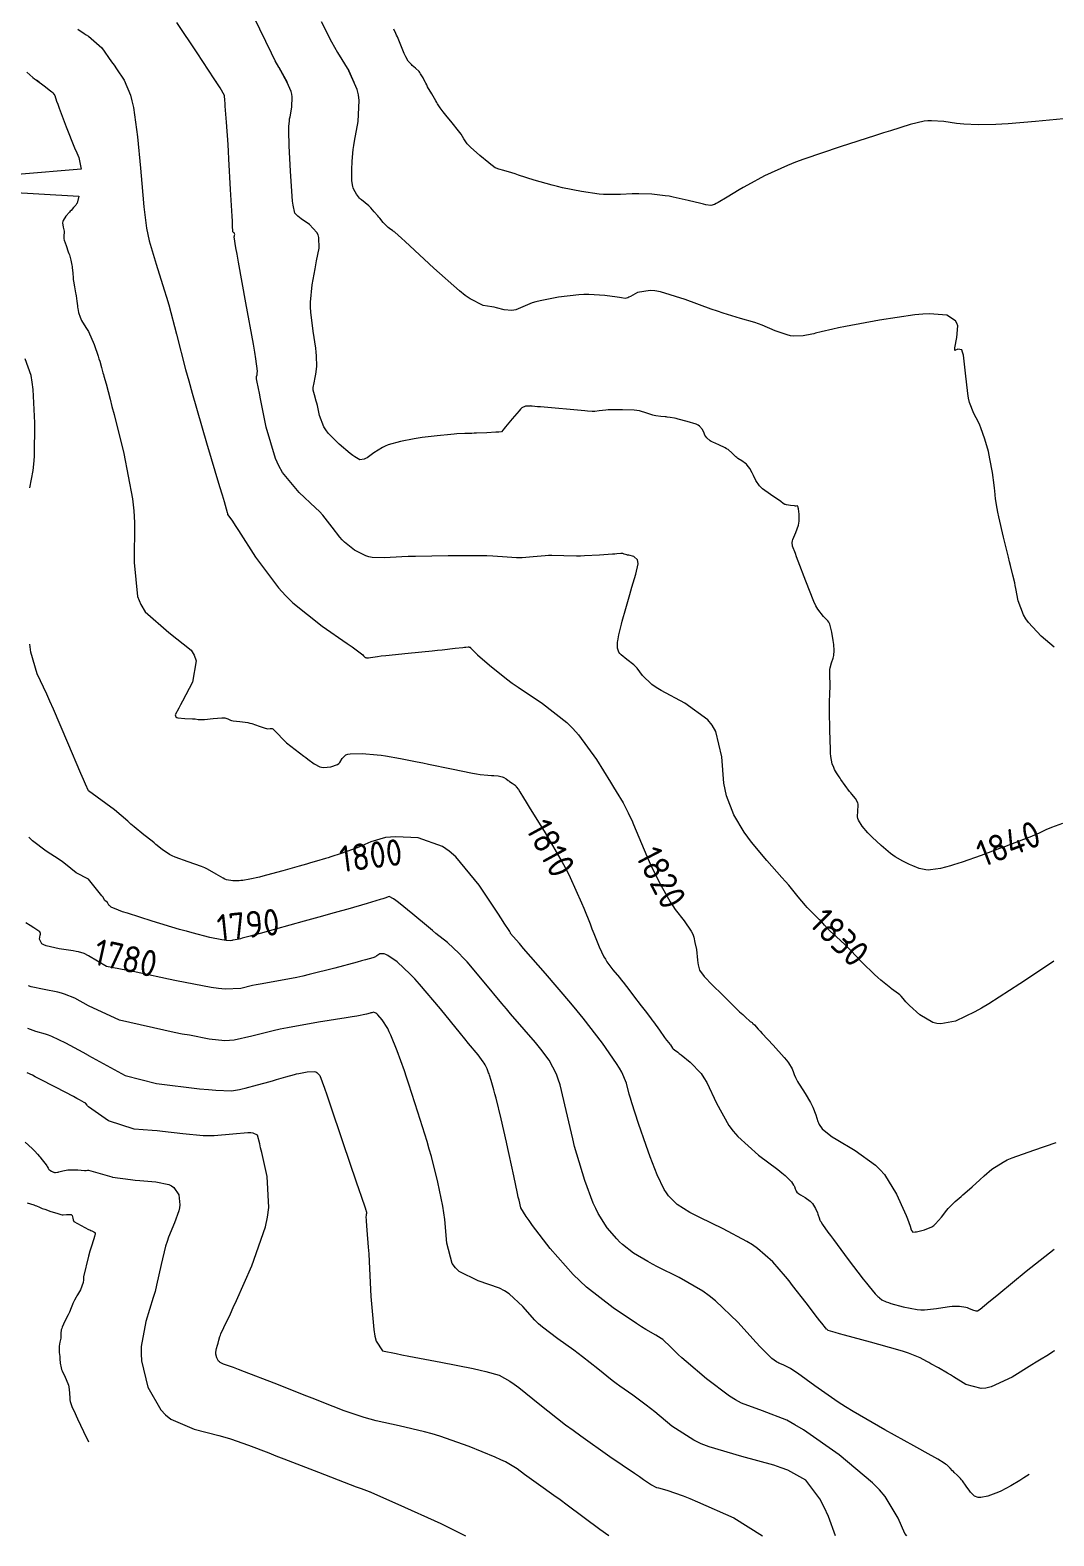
# Model space of a CAD drawing. Header units: millimetres. Extents: x 837477 to 838477, y 1189014 to 1191014.
# Drawn here: x 837991.7 to 838137.9, y 1189013.9 to 1189229 of the extents above; entities that cross this region are included whole.
import ezdxf

# ---------------------------------------------------------------- set-up
doc = ezdxf.new("R2010")
doc.units = ezdxf.units.MM
doc.header["$LTSCALE"] = 0.3
doc.layers.add('COTAS 10', color=252, linetype='Continuous', lineweight=9)
doc.styles.get("Standard").update_dxf_attribs({"font": 'isocp2.shx', "bigfont": '@extfont2.shx'})

msp = doc.modelspace()

# ---------------------------------------------------------------- linework, layer by layer
at = {"layer": 'COTAS 10'}
for points in [[(838137.899, 1189096.017), (838137.111, 1189095.492), (838133.048, 1189092.781), (838128.588, 1189089.919), (838127.549, 1189089.3), (838126.595, 1189088.756), (838123.854, 1189087.415), (838121.74, 1189087.041), (838121.18, 1189087.106), (838120.631, 1189087.244), (838118.741, 1189088.353), (838117.271, 1189089.67), (838116.987, 1189089.941), (838116.755, 1189090.17), (838116.363, 1189090.656), (838116.065, 1189091.017), (838115.893, 1189091.167), (838115.683, 1189091.339), (838114.71, 1189092.062), (838114.603, 1189092.14), (838113.169, 1189093.278), (838112.736, 1189093.663), (838112.288, 1189094.078), (838110.538, 1189095.826), (838108.846, 1189097.568), (838108.434, 1189097.979), (838108.046, 1189098.359), (838106.849, 1189099.472), (838105.956, 1189100.284), (838105.759, 1189100.474), (838105.584, 1189100.649), (838105.135, 1189101.154), (838104.738, 1189101.616), (838104.596, 1189101.764), (838104.44, 1189101.921), (838103.759, 1189102.561), (838102.926, 1189103.391), (838102.673, 1189103.668), (838102.411, 1189103.966), (838101.387, 1189105.21), (838101.207, 1189105.428), (838100.038, 1189106.842), (838099.572, 1189107.384), (838099.065, 1189107.964), (838096.9, 1189110.385), (838094.699, 1189113.011), (838094.17, 1189113.721), (838093.675, 1189114.424), (838092.179, 1189116.9), (838091.143, 1189119.648), (838090.94, 1189120.522), (838090.772, 1189121.446), (838090.467, 1189125.189), (838089.615, 1189128.841), (838089.103, 1189129.706), (838088.471, 1189130.509), (838085.189, 1189132.88), (838081.788, 1189134.677), (838081.08, 1189135.117), (838080.474, 1189135.533), (838079.132, 1189136.824), (838078.38, 1189137.864), (838078.147, 1189138.121), (838077.902, 1189138.365), (838076.925, 1189139.132), (838076.075, 1189139.792), (838075.911, 1189139.967), (838075.777, 1189140.14), (838075.548, 1189140.737), (838075.564, 1189141.381), (838075.584, 1189141.583), (838075.61, 1189141.795), (838075.763, 1189142.647), (838076.034, 1189143.781), (838076.135, 1189144.171), (838076.247, 1189144.595), (838076.747, 1189146.398), (838077.321, 1189148.379), (838077.48, 1189148.913), (838077.639, 1189149.441), (838078.213, 1189151.299), (838078.512, 1189152.796), (838078.498, 1189153.097), (838078.442, 1189153.348), (838077.889, 1189153.845), (838077.177, 1189154.002), (838077.021, 1189154.039), (838076.883, 1189154.073), (838076.532, 1189154.173), (838076.315, 1189154.233), (838076.262, 1189154.242), (838076.211, 1189154.248), (838076.053, 1189154.244), (838075.497, 1189154.193), (838075.197, 1189154.17), (838074.833, 1189154.144), (838072.989, 1189154.016), (838070.834, 1189153.911), (838070.275, 1189153.899), (838069.731, 1189153.894), (838067.9, 1189153.936), (838066.182, 1189153.966), (838065.708, 1189153.953), (838065.236, 1189153.93), (838063.54, 1189153.773), (838061.939, 1189153.636), (838061.527, 1189153.627), (838061.128, 1189153.63), (838059.801, 1189153.743), (838057.756, 1189153.89), (838056.905, 1189153.913), (838055.93, 1189153.93), (838051.378, 1189153.928), (838046.721, 1189153.851), (838045.68, 1189153.819), (838044.746, 1189153.783), (838042.268, 1189153.616), (838040.537, 1189153.665), (838040.074, 1189153.765), (838039.618, 1189153.902), (838038.028, 1189154.711), (838036.593, 1189155.861), (838036.234, 1189156.213), (838035.891, 1189156.58), (838034.793, 1189158.028), (838033.471, 1189159.725), (838032.988, 1189160.248), (838032.454, 1189160.795), (838030.1, 1189162.965), (838027.746, 1189165.81), (838027.212, 1189166.783), (838026.73, 1189167.836), (838025.411, 1189172.308), (838024.602, 1189176.371), (838024.44, 1189177.166), (838024.306, 1189177.818), (838024.046, 1189178.984), (838023.992, 1189179.213), (838023.988, 1189179.275), (838023.988, 1189179.337), (838024.025, 1189179.553), (838024.086, 1189179.801), (838024.1, 1189179.882), (838024.114, 1189179.968), (838024.154, 1189180.324), (838023.92, 1189182.054), (838023.76, 1189183.007), (838023.56, 1189184.164), (838022.493, 1189190.054), (838021.425, 1189195.899), (838021.224, 1189197.029), (838021.063, 1189197.946), (838020.826, 1189199.495), (838020.854, 1189199.651), (838020.861, 1189199.691), (838020.868, 1189199.729), (838020.892, 1189199.853), (838020.89, 1189199.959), (838020.882, 1189199.985), (838020.87, 1189200.009), (838020.796, 1189200.086), (838020.715, 1189200.145), (838020.698, 1189200.158), (838020.684, 1189200.169), (838020.652, 1189200.2), (838020.591, 1189201.146), (838020.558, 1189201.735), (838020.518, 1189202.465), (838020.316, 1189206.281), (838020.075, 1189210.639), (838020.011, 1189211.71), (838019.948, 1189212.723), (838019.727, 1189215.894), (838019.552, 1189218.179), (838019.516, 1189218.633), (838019.487, 1189219.01), (838019.428, 1189219.727), (838018.816, 1189220.791), (838018.437, 1189221.386), (838017.967, 1189222.111), (838015.516, 1189225.815), (838012.615, 1189230.119)], [(838139.111, 1189115.678), (838137.58, 1189115.089), (838137.208, 1189114.939), (838136.858, 1189114.793), (838135.779, 1189114.315), (838134.776, 1189113.864), (838134.473, 1189113.736), (838134.16, 1189113.607), (838132.942, 1189113.13), (838131.325, 1189112.524), (838130.761, 1189112.314), (838130.146, 1189112.085), (838127.508, 1189111.102), (838124.814, 1189110.146), (838124.165, 1189109.934), (838123.557, 1189109.744), (838123.154, 1189109.636), (838121.712, 1189109.247), (838120.284, 1189109.034), (838119.94, 1189109.023), (838119.617, 1189109.032), (838118.637, 1189109.24), (838117.771, 1189109.607), (838117.521, 1189109.718), (838117.266, 1189109.831), (838116.308, 1189110.272), (838115.233, 1189110.898), (838114.905, 1189111.129), (838114.563, 1189111.385), (838113.217, 1189112.516), (838111.929, 1189113.729), (838111.624, 1189114.036), (838111.34, 1189114.331), (838110.502, 1189115.292), (838109.985, 1189116.164), (838109.904, 1189116.402), (838109.85, 1189116.638), (838109.883, 1189117.481), (838109.958, 1189118.259), (838109.932, 1189118.454), (838109.886, 1189118.64), (838109.548, 1189119.241), (838109.038, 1189119.859), (838108.882, 1189120.057), (838108.721, 1189120.266), (838108.087, 1189121.118), (838107.49, 1189121.958), (838107.351, 1189122.16), (838107.224, 1189122.349), (838106.86, 1189122.92), (838106.588, 1189123.409), (838106.519, 1189123.545), (838106.451, 1189123.682), (838106.227, 1189124.182), (838106.049, 1189125.227), (838106.01, 1189125.707), (838105.976, 1189126.27), (838105.892, 1189128.994), (838105.861, 1189131.796), (838105.861, 1189132.409), (838105.865, 1189132.952), (838105.909, 1189134.321), (838105.948, 1189135.226), (838105.949, 1189135.476), (838105.946, 1189135.725), (838105.897, 1189136.622), (838105.889, 1189137.472), (838105.911, 1189137.691), (838105.945, 1189137.904), (838106.153, 1189138.617), (838106.377, 1189139.297), (838106.419, 1189139.49), (838106.453, 1189139.684), (838106.507, 1189140.4), (838106.46, 1189141.243), (838106.431, 1189141.518), (838106.395, 1189141.811), (838106.204, 1189143.016), (838105.876, 1189144.165), (838105.753, 1189144.422), (838105.617, 1189144.652), (838105.006, 1189145.262), (838104.189, 1189146.299), (838103.921, 1189146.798), (838103.636, 1189147.389), (838102.457, 1189150.288), (838101.38, 1189153.184), (838101.16, 1189153.772), (838100.973, 1189154.268), (838100.578, 1189155.291), (838100.54, 1189155.844), (838100.578, 1189156.045), (838100.637, 1189156.266), (838101.025, 1189157.237), (838101.423, 1189158.313), (838101.488, 1189158.602), (838101.533, 1189158.886), (838101.531, 1189159.876), (838101.415, 1189160.642), (838101.387, 1189160.784), (838101.361, 1189160.897), (838101.284, 1189161.051), (838101.092, 1189161.034), (838100.993, 1189161.038), (838100.875, 1189161.046), (838100.285, 1189161.107), (838099.686, 1189161.205), (838099.562, 1189161.236), (838099.456, 1189161.269), (838099.225, 1189161.405), (838098.879, 1189161.689), (838098.7, 1189161.815), (838098.486, 1189161.963), (838097.412, 1189162.669), (838096.296, 1189163.495), (838096.055, 1189163.717), (838095.844, 1189163.937), (838095.326, 1189164.709), (838094.999, 1189165.424), (838094.908, 1189165.608), (838094.817, 1189165.787), (838094.485, 1189166.382), (838094.101, 1189166.89), (838093.978, 1189167.015), (838093.846, 1189167.132), (838093.31, 1189167.495), (838092.745, 1189167.855), (838092.595, 1189167.97), (838092.449, 1189168.093), (838091.946, 1189168.591), (838091.36, 1189169.102), (838091.161, 1189169.233), (838090.946, 1189169.359), (838090.04, 1189169.773), (838089.166, 1189170.158), (838088.972, 1189170.265), (838088.8, 1189170.373), (838088.35, 1189170.765), (838088.065, 1189171.187), (838087.995, 1189171.315), (838087.93, 1189171.446), (838087.73, 1189171.958), (838087.288, 1189172.468), (838087.071, 1189172.599), (838086.813, 1189172.725), (838085.536, 1189173.141), (838084.222, 1189173.462), (838083.939, 1189173.529), (838083.693, 1189173.585), (838083.096, 1189173.706), (838082.669, 1189173.757), (838082.529, 1189173.769), (838082.379, 1189173.78), (838081.761, 1189173.813), (838081.042, 1189173.907), (838080.829, 1189173.957), (838080.61, 1189174.018), (838079.767, 1189174.324), (838078.695, 1189174.625), (838078.33, 1189174.683), (838077.937, 1189174.73), (838076.271, 1189174.807), (838074.634, 1189174.788), (838074.258, 1189174.774), (838073.916, 1189174.756), (838072.958, 1189174.662), (838072.357, 1189174.571), (838072.238, 1189174.555), (838072.141, 1189174.544), (838071.964, 1189174.537), (838071.293, 1189174.607), (838070.884, 1189174.644), (838070.378, 1189174.69), (838065.09, 1189175.148), (838064.572, 1189175.194), (838064.147, 1189175.233), (838063.394, 1189175.31), (838063.257, 1189175.331), (838063.221, 1189175.334), (838063.185, 1189175.336), (838063.063, 1189175.333), (838062.897, 1189175.326), (838062.833, 1189175.326), (838062.762, 1189175.325), (838062.442, 1189175.329), (838061.921, 1189175.052), (838061.723, 1189174.875), (838061.502, 1189174.655), (838060.509, 1189173.499), (838059.581, 1189172.337), (838059.4, 1189172.113), (838059.252, 1189171.932), (838058.993, 1189171.633), (838058.645, 1189171.602), (838058.441, 1189171.59), (838058.191, 1189171.576), (838056.897, 1189171.512), (838055.443, 1189171.45), (838055.091, 1189171.437), (838054.761, 1189171.426), (838053.752, 1189171.401), (838052.624, 1189171.346), (838052.219, 1189171.316), (838051.774, 1189171.279), (838049.833, 1189171.093), (838047.685, 1189170.83), (838047.111, 1189170.745), (838046.545, 1189170.655), (838044.573, 1189170.284), (838042.821, 1189169.784), (838042.394, 1189169.612), (838041.993, 1189169.426), (838040.753, 1189168.634), (838039.797, 1189167.944), (838039.575, 1189167.822), (838039.371, 1189167.73), (838038.789, 1189167.646), (838038.051, 1189168.053), (838037.749, 1189168.27), (838037.404, 1189168.533), (838035.806, 1189169.857), (838034.238, 1189171.473), (838033.911, 1189171.919), (838033.631, 1189172.365), (838033.011, 1189173.968), (838032.707, 1189175.393), (838032.628, 1189175.726), (838032.55, 1189176.032), (838032.286, 1189176.915), (838032.123, 1189177.611), (838032.109, 1189177.8), (838032.109, 1189177.986), (838032.224, 1189178.644), (838032.407, 1189179.396), (838032.451, 1189179.641), (838032.492, 1189179.903), (838032.615, 1189180.985), (838032.597, 1189182.485), (838032.549, 1189183.01), (838032.483, 1189183.583), (838032.091, 1189186.049), (838031.762, 1189188.754), (838031.736, 1189189.478), (838031.739, 1189190.19), (838031.983, 1189192.671), (838032.39, 1189194.935), (838032.496, 1189195.51), (838032.598, 1189196.063), (838032.94, 1189197.874), (838032.923, 1189199.405), (838032.799, 1189199.781), (838032.623, 1189200.137), (838031.556, 1189201.25), (838030.38, 1189202.1), (838030.136, 1189202.29), (838029.927, 1189202.46), (838029.463, 1189202.91), (838029.23, 1189204.021), (838029.166, 1189204.608), (838029.102, 1189205.317), (838028.873, 1189208.884), (838028.696, 1189212.514), (838028.665, 1189213.261), (838028.642, 1189213.897), (838028.621, 1189215.264), (838028.703, 1189216.078), (838028.745, 1189216.365), (838028.794, 1189216.68), (838029.038, 1189218.039), (838029.12, 1189219.515), (838029.066, 1189219.903), (838028.979, 1189220.282), (838028.389, 1189221.573), (838027.177, 1189223.747), (838026.698, 1189224.682), (838026.156, 1189225.761), (838023.681, 1189230.862)], [(838033.258, 1189230.258), (838034.727, 1189227.362), (838035.149, 1189226.592), (838035.578, 1189225.836), (838037.183, 1189223.222), (838037.929, 1189221.589)], [(837998.485, 1189229.19), (837999.411, 1189228.554), (837999.698, 1189228.371), (837999.998, 1189228.185), (838000, 1189228.184), (838001.915, 1189226.538), (838003.317, 1189224.539), (838003.671, 1189224.028), (838004.01, 1189223.536), (838005.11, 1189221.915), (838006.009, 1189219.759), (838006.221, 1189218.93), (838006.418, 1189218), (838006.998, 1189213.803), (838007.426, 1189209.317), (838007.527, 1189208.205), (838007.621, 1189207.149), (838007.898, 1189203.803), (838008.311, 1189200.732), (838008.491, 1189199.849), (838008.699, 1189198.952), (838009.687, 1189195.593), (838010.843, 1189191.959), (838011.157, 1189190.889), (838011.468, 1189189.791), (838012.57, 1189185.593), (838013.891, 1189180.551), (838014.341, 1189178.921), (838014.827, 1189177.19), (838016.885, 1189170.093), (838018.733, 1189163.839), (838019.088, 1189162.639), (838019.374, 1189161.67), (838019.837, 1189160.093), (838019.851, 1189160.023), (838019.853, 1189160.004), (838019.854, 1189159.986), (838019.854, 1189159.924), (838019.861, 1189159.869), (838019.868, 1189159.856), (838019.876, 1189159.844), (838019.924, 1189159.806), (838020.564, 1189158.857), (838020.946, 1189158.27), (838021.417, 1189157.542), (838023.86, 1189153.743), (838027.158, 1189149.357), (838028.169, 1189148.261), (838029.222, 1189147.214), (838033.377, 1189143.86), (838036.965, 1189141.396), (838037.66, 1189140.911), (838038.226, 1189140.512), (838039.196, 1189139.784), (838039.313, 1189139.635), (838039.342, 1189139.601), (838039.37, 1189139.569), (838039.458, 1189139.48), (838039.548, 1189139.417), (838039.576, 1189139.402), (838039.607, 1189139.388), (838039.731, 1189139.345), (838039.9, 1189139.334), (838039.959, 1189139.339), (838040.022, 1189139.348), (838040.297, 1189139.411), (838041.308, 1189139.557), (838041.837, 1189139.618), (838042.474, 1189139.688), (838045.672, 1189140.018), (838049.076, 1189140.36), (838049.842, 1189140.438), (838050.532, 1189140.509), (838052.39, 1189140.706), (838053.5, 1189140.827), (838053.719, 1189140.85), (838053.9, 1189140.869), (838054.234, 1189140.898), (838054.321, 1189140.896), (838054.371, 1189140.892), (838054.465, 1189140.88), (838054.542, 1189140.852), (838054.557, 1189140.84), (838054.568, 1189140.825), (838054.585, 1189140.757), (838054.999, 1189140.33), (838055.26, 1189140.09), (838055.585, 1189139.797), (838057.291, 1189138.296), (838059.739, 1189136.33), (838060.532, 1189135.744), (838061.375, 1189135.14), (838064.837, 1189132.806), (838068.33, 1189130.091), (838069.193, 1189129.247), (838070.01, 1189128.363), (838072.586, 1189124.837), (838074.553, 1189121.577), (838074.986, 1189120.861), (838075.371, 1189120.227), (838076.359, 1189118.609), (838077.113, 1189117.195), (838077.351, 1189116.688), (838077.601, 1189116.132), (838077.853, 1189115.527), (838078.609, 1189113.707), (838079.754, 1189110.982), (838080.09, 1189110.236), (838080.435, 1189109.494), (838081.751, 1189106.848), (838083.097, 1189104.472), (838083.461, 1189103.901), (838083.821, 1189103.367), (838085.091, 1189101.751), (838086.115, 1189100.293), (838086.321, 1189099.858), (838086.494, 1189099.41), (838086.638, 1189098.681), (838086.835, 1189097.682), (838086.977, 1189096.122), (838087.024, 1189095.781), (838087.073, 1189095.479), (838087.279, 1189094.714), (838087.968, 1189093.81), (838088.323, 1189093.419), (838088.749, 1189092.969), (838090.879, 1189090.837), (838093.019, 1189088.773), (838093.45, 1189088.364), (838093.812, 1189088.027), (838094.539, 1189087.397), (838094.795, 1189087.217), (838094.861, 1189087.163), (838094.924, 1189087.107), (838095.133, 1189086.888), (838095.662, 1189086.302), (838095.927, 1189086.014), (838096.244, 1189085.672), (838097.817, 1189083.982), (838099.392, 1189082.222), (838099.71, 1189081.837), (838099.977, 1189081.495), (838100.513, 1189080.625), (838100.709, 1189080.08), (838100.761, 1189079.942), (838100.812, 1189079.81), (838100.988, 1189079.381), (838101.301, 1189078.794), (838101.439, 1189078.561), (838101.6, 1189078.299), (838102.363, 1189077.1), (838103.148, 1189075.78), (838103.322, 1189075.441), (838103.476, 1189075.114), (838103.878, 1189074.029), (838104.187, 1189073.109), (838104.283, 1189072.886), (838104.385, 1189072.676), (838104.79, 1189072.033), (838105.78, 1189071.221), (838106.25, 1189070.906), (838106.805, 1189070.55), (838109.516, 1189068.938), (838112.411, 1189066.846), (838113.082, 1189066.187), (838113.696, 1189065.494), (838115.442, 1189062.707), (838116.577, 1189060.169), (838116.806, 1189059.634), (838116.998, 1189059.172), (838117.384, 1189058.108), (838117.528, 1189057.624), (838117.568, 1189057.527), (838117.608, 1189057.447), (838117.752, 1189057.291), (838118.094, 1189057.309), (838118.258, 1189057.338), (838118.452, 1189057.377), (838119.406, 1189057.604), (838120.479, 1189058.058), (838120.748, 1189058.241), (838121.006, 1189058.447), (838121.837, 1189059.398), (838122.597, 1189060.422), (838122.809, 1189060.674), (838123.023, 1189060.914), (838123.802, 1189061.666), (838124.653, 1189062.394), (838124.911, 1189062.618), (838125.179, 1189062.851), (838126.231, 1189063.775), (838127.343, 1189064.76), (838127.955, 1189065.304), (838129.053, 1189066.284), (838130.634, 1189067.299), (838131.244, 1189067.592), (838131.928, 1189067.891), (838135.022, 1189069.015), (838138.216, 1189070.102)], [(838048.12, 1189221.589), (838047.806, 1189222.21), (838047.452, 1189222.821), (838047.339, 1189222.974), (838047.221, 1189223.121), (838046.74, 1189223.59), (838046.263, 1189224.008), (838046.146, 1189224.121), (838046.036, 1189224.233), (838045.694, 1189224.628), (838045.347, 1189225.212), (838045.234, 1189225.442), (838045.113, 1189225.702), (838044.614, 1189226.891), (838044.128, 1189228.084), (838044.016, 1189228.347), (838043.913, 1189228.581), (838043.622, 1189229.18)], [(837991.214, 1189223.032), (837992.054, 1189222.301), (837992.314, 1189222.091), (837992.586, 1189221.877), (837993.665, 1189221.078), (837994.602, 1189220.37), (837994.783, 1189220.215), (837994.931, 1189220.076), (837995.182, 1189219.723), (837995.456, 1189218.887), (837995.617, 1189218.445), (837995.815, 1189217.911), (837996.841, 1189215.224), (837998.03, 1189212.242), (837998.332, 1189211.523), (837998.622, 1189210.851), (837998.957, 1189209.198), (837971.651, 1189206.877), (837998.656, 1189205.33), (837998.371, 1189204.301), (837998.322, 1189204.232), (837998.254, 1189204.144), (837998.181, 1189204.054), (837997.882, 1189203.707), (837997.515, 1189203.295), (837997.4, 1189203.164), (837997.279, 1189203.026), (837996.793, 1189202.464), (837996.41, 1189201.852), (837996.354, 1189201.681), (837996.32, 1189201.51), (837996.377, 1189200.89), (837996.516, 1189200.339), (837996.533, 1189200.212), (837996.542, 1189200.096), (837996.498, 1189199.768), (837996.483, 1189199.379), (837996.511, 1189199.225), (837996.552, 1189199.05), (837996.814, 1189198.25), (837997.132, 1189197.365), (837997.208, 1189197.137), (837997.279, 1189196.917), (837997.494, 1189196.18), (837997.644, 1189195.484), (837997.675, 1189195.289), (837997.7, 1189195.092), (837997.753, 1189194.374), (837997.805, 1189193.623), (837997.831, 1189193.407), (837997.86, 1189193.187), (837998.007, 1189192.359), (837998.165, 1189191.529), (837998.202, 1189191.308), (837998.236, 1189191.089), (837998.335, 1189190.33), (837998.42, 1189189.63), (837998.446, 1189189.449), (837998.472, 1189189.274), (837998.572, 1189188.691), (837998.799, 1189188.032), (837998.905, 1189187.81), (837999.029, 1189187.571), (837999.632, 1189186.563), (838000, 1189185.977), (838000.833, 1189184.116), (838001.389, 1189182.445), (838001.509, 1189182.07), (838001.615, 1189181.733), (838001.872, 1189180.833), (838002.069, 1189180.082), (838002.136, 1189179.839), (838002.208, 1189179.582), (838002.515, 1189178.524), (838003.111, 1189176.288), (838003.366, 1189175.287), (838003.661, 1189174.12), (838005.048, 1189168.524), (838006.277, 1189162.078), (838006.472, 1189160.375), (838006.602, 1189158.706), (838006.547, 1189152.974), (838007.021, 1189148.093), (838007.486, 1189146.961), (838008.095, 1189145.925), (838011.5, 1189142.974), (838014.66, 1189140.465), (838015.115, 1189139.707), (838015.388, 1189138.922), (838014.857, 1189135.855), (838013.433, 1189133.169), (838013.144, 1189132.624), (838012.9, 1189132.164), (838012.396, 1189131.22), (838012.481, 1189130.905), (838012.609, 1189130.842), (838012.781, 1189130.789), (838013.78, 1189130.685), (838014.856, 1189130.641), (838015.077, 1189130.626), (838015.264, 1189130.61), (838015.665, 1189130.54), (838016.105, 1189130.514), (838016.317, 1189130.526), (838016.569, 1189130.545), (838017.806, 1189130.683), (838019.039, 1189130.794), (838019.289, 1189130.796), (838019.499, 1189130.787), (838019.926, 1189130.649), (838020.288, 1189130.456), (838020.457, 1189130.41), (838020.656, 1189130.368), (838021.624, 1189130.247), (838022.756, 1189130.087), (838023.06, 1189130.021), (838023.359, 1189129.945), (838024.401, 1189129.593), (838025.256, 1189129.292), (838025.436, 1189129.248), (838025.592, 1189129.222), (838025.951, 1189129.27), (838026.232, 1189129.253), (838026.339, 1189129.185), (838026.457, 1189129.089), (838026.988, 1189128.518), (838027.748, 1189127.715), (838028.012, 1189127.473), (838028.297, 1189127.224), (838029.52, 1189126.254), (838030.769, 1189125.315), (838031.072, 1189125.084), (838031.356, 1189124.867), (838032.225, 1189124.189), (838033.048, 1189123.764), (838033.303, 1189123.706), (838033.568, 1189123.673), (838034.624, 1189123.77), (838035.559, 1189124.117), (838035.75, 1189124.241), (838035.91, 1189124.378), (838036.24, 1189124.978), (838036.764, 1189125.5), (838037.046, 1189125.588), (838037.389, 1189125.652), (838039.123, 1189125.679), (838041.248, 1189125.489), (838041.837, 1189125.416), (838042.426, 1189125.334), (838044.557, 1189124.964), (838046.974, 1189124.475), (838047.743, 1189124.319), (838048.557, 1189124.153), (838051.858, 1189123.476), (838054.838, 1189122.887), (838055.449, 1189122.776), (838055.968, 1189122.688), (838057.069, 1189122.558), (838057.594, 1189122.555), (838057.75, 1189122.546), (838057.91, 1189122.535), (838058.527, 1189122.465), (838059.095, 1189122.348), (838059.226, 1189122.307), (838059.345, 1189122.262), (838059.675, 1189122.066), (838059.963, 1189121.834), (838060.054, 1189121.766), (838060.151, 1189121.697), (838060.541, 1189121.433), (838060.932, 1189121.129), (838061.029, 1189121.035), (838061.12, 1189120.936), (838061.408, 1189120.541), (838061.606, 1189120.219), (838062.149, 1189119.335), (838062.525, 1189118.724), (838062.976, 1189117.994), (838065.223, 1189114.356), (838067.684, 1189110.133), (838068.27, 1189109.033), (838068.815, 1189107.964), (838070.436, 1189104.356), (838070.751, 1189103.565), (838071.644, 1189101.315), (838071.928, 1189100.604), (838072.189, 1189099.95), (838072.951, 1189098.062), (838073.629, 1189096.636), (838073.837, 1189096.273), (838074.055, 1189095.925), (838074.918, 1189094.783), (838075.851, 1189093.678), (838076.113, 1189093.352), (838076.377, 1189093.018), (838077.343, 1189091.739), (838078.271, 1189090.49), (838078.511, 1189090.174), (838078.743, 1189089.871), (838079.52, 1189088.887), (838080.276, 1189087.92), (838080.495, 1189087.629), (838080.718, 1189087.327), (838081.56, 1189086.151), (838082.294, 1189085.115), (838082.449, 1189084.902), (838082.582, 1189084.721), (838082.891, 1189084.332), (838083.056, 1189084.14), (838083.099, 1189084.083), (838083.141, 1189084.025), (838083.282, 1189083.8), (838083.429, 1189083.586), (838083.474, 1189083.534), (838083.52, 1189083.485), (838083.705, 1189083.337), (838084.172, 1189082.992), (838084.397, 1189082.819), (838084.663, 1189082.613), (838085.969, 1189081.588), (838087.502, 1189079.931), (838087.911, 1189079.326), (838088.312, 1189078.658), (838089.708, 1189075.717), (838091.452, 1189072.538), (838092.073, 1189071.72), (838092.755, 1189070.928), (838095.717, 1189068.295), (838098.482, 1189066.215), (838099.039, 1189065.772), (838099.505, 1189065.388), (838100.438, 1189064.483), (838100.727, 1189064.009), (838100.789, 1189063.897), (838100.842, 1189063.794), (838100.964, 1189063.489), (838101.041, 1189063.26), (838101.065, 1189063.205), (838101.09, 1189063.152), (838101.191, 1189062.992), (838101.438, 1189062.791), (838101.554, 1189062.712), (838101.692, 1189062.624), (838102.367, 1189062.223), (838103.087, 1189061.702), (838103.253, 1189061.539), (838103.406, 1189061.366), (838103.84, 1189060.673), (838104.13, 1189060.013), (838104.191, 1189059.862), (838104.244, 1189059.725), (838104.369, 1189059.342), (838104.487, 1189059.011), (838104.536, 1189058.906), (838104.593, 1189058.795), (838104.856, 1189058.348), (838105.607, 1189057.292), (838105.972, 1189056.797), (838106.404, 1189056.215), (838108.529, 1189053.384), (838110.678, 1189050.56), (838111.126, 1189049.983), (838111.51, 1189049.494), (838112.364, 1189048.467), (838112.774, 1189048.061), (838112.879, 1189047.965), (838112.979, 1189047.875), (838113.31, 1189047.607), (838113.966, 1189047.318), (838114.272, 1189047.215), (838114.631, 1189047.102), (838116.379, 1189046.61), (838118.386, 1189046.233), (838118.91, 1189046.192), (838119.419, 1189046.178), (838121.14, 1189046.358), (838122.637, 1189046.626), (838123.006, 1189046.668), (838123.354, 1189046.696), (838124.443, 1189046.679), (838125.307, 1189046.538), (838125.513, 1189046.486), (838125.704, 1189046.43), (838126.274, 1189046.183), (838126.732, 1189046.026), (838126.852, 1189046.026), (838126.97, 1189046.045), (838127.371, 1189046.271), (838128.61, 1189047.313), (838129.255, 1189047.846), (838130.032, 1189048.485), (838133.93, 1189051.679), (838137.964, 1189054.862)], [(838027.177, 1189223.747), (838028.38, 1189221.589)], [(838137.934, 1189140.849), (838136.105, 1189142.45), (838134.267, 1189144.389), (838133.883, 1189144.933), (838133.554, 1189145.479), (838132.82, 1189147.48), (838132.47, 1189149.275), (838132.383, 1189149.692), (838132.301, 1189150.075), (838132.041, 1189151.168), (838131.694, 1189152.53), (838131.557, 1189153.083), (838131.402, 1189153.711), (838130.694, 1189156.611), (838130.02, 1189159.517), (838129.886, 1189160.148), (838129.776, 1189160.704), (838129.566, 1189162.088), (838129.46, 1189163.202), (838129.414, 1189163.589), (838129.362, 1189164.01), (838129.115, 1189165.811), (838128.774, 1189167.776), (838128.662, 1189168.299), (838128.543, 1189168.814), (838128.051, 1189170.598), (838127.478, 1189172.212), (838127.308, 1189172.618), (838127.133, 1189173.008), (838126.462, 1189174.269), (838125.853, 1189175.85), (838125.717, 1189176.442), (838125.596, 1189177.099), (838125.278, 1189180.03), (838124.974, 1189182.601), (838124.861, 1189183.033), (838124.736, 1189183.343), (838124.18, 1189183.45), (838123.774, 1189183.288), (838123.743, 1189183.428), (838123.747, 1189183.648), (838124.055, 1189185.11), (838124.164, 1189186.808), (838124.042, 1189187.176), (838123.854, 1189187.5), (838122.627, 1189188.304), (838120.142, 1189188.51), (838119.161, 1189188.457), (838118.053, 1189188.356), (838112.993, 1189187.597), (838108.129, 1189186.693), (838107.145, 1189186.502), (838106.318, 1189186.336), (838104.64, 1189185.947), (838103.855, 1189185.721), (838103.591, 1189185.657), (838103.307, 1189185.592), (838102.112, 1189185.354), (838100.691, 1189185.32), (838100.263, 1189185.384), (838099.821, 1189185.481), (838098.104, 1189186.094), (838096.241, 1189186.864), (838095.707, 1189187.06), (838095.166, 1189187.247), (838093.148, 1189187.86), (838090.68, 1189188.613), (838089.854, 1189188.889), (838088.968, 1189189.195), (838085.254, 1189190.542), (838081.704, 1189191.636), (838080.92, 1189191.782), (838080.223, 1189191.86), (838078.427, 1189191.576), (838077.408, 1189190.999), (838077.202, 1189190.893), (838077.028, 1189190.809), (838076.674, 1189190.7), (838076.143, 1189190.792), (838075.859, 1189190.836), (838075.514, 1189190.887), (838073.772, 1189191.139), (838071.46, 1189191.286), (838070.756, 1189191.271), (838070.025, 1189191.232), (838067.154, 1189190.892), (838064.513, 1189190.374), (838063.926, 1189190.224), (838063.401, 1189190.07), (838062.03, 1189189.489), (838061.042, 1189189.063), (838060.758, 1189189.007), (838060.471, 1189188.978), (838059.401, 1189189.097), (838058.268, 1189189.369), (838057.942, 1189189.437), (838057.61, 1189189.501), (838056.365, 1189189.705), (838054.508, 1189190.63), (838053.79, 1189191.148), (838052.983, 1189191.78), (838049.333, 1189195.012), (838045.911, 1189198.221), (838045.248, 1189198.839), (838044.708, 1189199.34), (838043.786, 1189200.172), (838043.688, 1189200.23), (838043.668, 1189200.243), (838043.651, 1189200.254), (838043.614, 1189200.283), (838043.537, 1189200.339), (838043.494, 1189200.367), (838043.443, 1189200.4), (838043.18, 1189200.567), (838042.822, 1189200.844), (838042.711, 1189200.947), (838042.593, 1189201.062), (838042.123, 1189201.571), (838041.618, 1189202.161), (838041.479, 1189202.326), (838041.34, 1189202.492), (838040.839, 1189203.101), (838040.334, 1189203.668), (838040.193, 1189203.808), (838040.05, 1189203.94), (838039.527, 1189204.357), (838039.013, 1189204.774), (838038.876, 1189204.907), (838038.741, 1189205.048), (838038.274, 1189205.619), (838037.901, 1189206.287), (838037.826, 1189206.49), (838037.763, 1189206.7), (838037.638, 1189207.52), (838037.613, 1189208.474), (838037.614, 1189208.769), (838037.618, 1189209.077), (838037.658, 1189210.299), (838037.826, 1189211.966), (838037.911, 1189212.555), (838038.012, 1189213.199), (838038.513, 1189215.984), (838038.679, 1189219.008), (838038.569, 1189219.802), (838038.391, 1189220.577), (838037.183, 1189223.222)], [(837992.976, 1189221.589), (837992.586, 1189221.877)], [(838005.11, 1189221.915), (838005.246, 1189221.589)], [(838018.306, 1189221.589), (838017.967, 1189222.111)], [(838139.286, 1189216.387), (838135.283, 1189215.972), (838131.385, 1189215.648), (838130.46, 1189215.591), (838129.602, 1189215.547), (838127.062, 1189215.505), (838125.036, 1189215.607), (838124.501, 1189215.654), (838123.979, 1189215.709), (838122.189, 1189215.977), (838120.406, 1189216.109), (838119.889, 1189216.078), (838119.361, 1189216.018), (838117.366, 1189215.56), (838114.578, 1189214.679), (838113.55, 1189214.353), (838112.41, 1189213.991), (838107.366, 1189212.386), (838102.202, 1189210.629), (838100.985, 1189210.171), (838099.862, 1189209.725), (838096.575, 1189208.219), (838094.123, 1189206.883), (838093.524, 1189206.545), (838092.961, 1189206.222), (838091.221, 1189205.167), (838089.942, 1189204.396), (838089.671, 1189204.251), (838089.436, 1189204.136), (838088.884, 1189203.966), (838088.195, 1189204.097), (838087.874, 1189204.17), (838087.495, 1189204.26), (838085.655, 1189204.719), (838083.513, 1189205.196), (838082.944, 1189205.297), (838082.385, 1189205.384), (838080.454, 1189205.587), (838078.635, 1189205.653), (838078.148, 1189205.653), (838077.667, 1189205.646), (838075.987, 1189205.557), (838074.139, 1189205.537), (838073.551, 1189205.574), (838072.931, 1189205.628), (838070.417, 1189205.978), (838067.721, 1189206.517), (838066.986, 1189206.69), (838066.256, 1189206.875), (838063.659, 1189207.629), (838061.435, 1189208.338), (838060.94, 1189208.494), (838060.497, 1189208.632), (838059.332, 1189208.984), (838058.644, 1189209.188), (838058.501, 1189209.233), (838058.379, 1189209.273), (838058.11, 1189209.376), (838057.692, 1189209.69), (838057.476, 1189209.863), (838057.215, 1189210.073), (838055.912, 1189211.143), (838054.595, 1189212.304), (838054.325, 1189212.571), (838054.097, 1189212.815), (838053.619, 1189213.503), (838053.239, 1189214.18), (838053.073, 1189214.418), (838052.881, 1189214.677), (838051.969, 1189215.795), (838051.043, 1189216.891), (838050.843, 1189217.137), (838050.666, 1189217.358), (838050.23, 1189217.946), (838049.877, 1189218.509), (838049.754, 1189218.713), (838049.619, 1189218.939), (838049.039, 1189219.93), (838048.453, 1189220.967), (838048.314, 1189221.221), (838048.185, 1189221.461), (838047.806, 1189222.21)], [(837991.613, 1189163.632), (837992.133, 1189166.097), (837992.226, 1189167.045), (837992.297, 1189168.109), (837992.369, 1189172.91), (837992.108, 1189177.69), (837991.969, 1189178.741), (837991.801, 1189179.674), (837990.95, 1189182.056)], [(838138.004, 1189040.34), (838137.883, 1189040.256), (838137.745, 1189040.165), (838137.109, 1189039.764), (838135.868, 1189038.998), (838135.348, 1189038.675), (838134.751, 1189038.305), (838131.959, 1189036.568), (838128.937, 1189035.159), (838128.196, 1189034.995), (838127.495, 1189034.929), (838125.311, 1189035.505), (838123.551, 1189036.607), (838123.119, 1189036.872), (838122.71, 1189037.12), (838121.433, 1189037.868), (838120.347, 1189038.479), (838120.059, 1189038.641), (838119.777, 1189038.798), (838118.803, 1189039.339), (838117.147, 1189039.995), (838116.435, 1189040.225), (838115.612, 1189040.476), (838111.723, 1189041.56), (838107.992, 1189042.562), (838107.269, 1189042.761), (838106.68, 1189042.927), (838105.674, 1189043.243), (838105.533, 1189043.357), (838105.49, 1189043.395), (838105.445, 1189043.436), (838105.27, 1189043.609), (838104.735, 1189044.275), (838104.463, 1189044.626), (838104.138, 1189045.051), (838102.516, 1189047.189), (838100.587, 1189049.671), (838100.067, 1189050.313), (838099.554, 1189050.934), (838097.752, 1189053.014), (838095.591, 1189054.927), (838094.851, 1189055.444), (838094.049, 1189055.954), (838090.643, 1189057.752), (838087.325, 1189059.355), (838086.579, 1189059.744), (838085.909, 1189060.108), (838084.113, 1189061.222), (838082.875, 1189062.458), (838082.556, 1189062.898), (838082.248, 1189063.381), (838081.222, 1189065.479), (838080.233, 1189068.051), (838079.948, 1189068.833), (838079.657, 1189069.644), (838078.568, 1189072.825), (838077.622, 1189075.76), (838077.422, 1189076.416), (838077.249, 1189077.005), (838076.847, 1189078.568), (838076.183, 1189080.128), (838075.844, 1189080.715), (838075.439, 1189081.369), (838073.416, 1189084.291), (838070.674, 1189087.861), (838069.816, 1189088.924), (838068.914, 1189090.02), (838065.298, 1189094.245), (838062.161, 1189097.819), (838061.561, 1189098.504), (838061.078, 1189099.057), (838060.304, 1189099.955), (838060.286, 1189099.999), (838060.28, 1189100.014), (838060.273, 1189100.031), (838060.245, 1189100.102), (838060.203, 1189100.192), (838060.189, 1189100.22), (838060.173, 1189100.25), (838060.102, 1189100.369), (838059.396, 1189101.443), (838058.98, 1189102.073), (838058.467, 1189102.849), (838055.817, 1189106.855), (838052.485, 1189110.908), (838051.543, 1189111.713), (838050.593, 1189112.38), (838047.09, 1189113.644), (838043.888, 1189113.778), (838043.127, 1189113.733), (838042.421, 1189113.653), (838040.325, 1189113.066), (838038.619, 1189112.309), (838038.159, 1189112.121), (838037.703, 1189111.942), (838036.1, 1189111.375), (838034.608, 1189110.9), (838034.222, 1189110.779), (838033.847, 1189110.663), (838032.594, 1189110.282), (838031.74, 1189110.034), (838031.135, 1189109.858), (838030.632, 1189109.714), (838030.085, 1189109.56), (838027.752, 1189108.907), (838025.441, 1189108.281), (838024.909, 1189108.143), (838024.423, 1189108.021), (838023.059, 1189107.706), (838022.041, 1189107.539), (838021.773, 1189107.51), (838021.512, 1189107.488), (838020.62, 1189107.468), (838019.738, 1189107.634), (838019.484, 1189107.729), (838019.225, 1189107.844), (838018.251, 1189108.439), (838017.025, 1189109.157), (838016.607, 1189109.351), (838016.156, 1189109.543), (838014.241, 1189110.217), (838012.37, 1189110.882), (838011.947, 1189111.068), (838011.564, 1189111.254), (838010.52, 1189111.935), (838009.65, 1189112.679), (838009.376, 1189112.906), (838009.088, 1189113.142), (838007.927, 1189114.069), (838006.52, 1189115.218), (838006.076, 1189115.594), (838005.609, 1189115.995), (838003.728, 1189117.65), (838000, 1189120.349), (837999.573, 1189121.301), (837999.282, 1189121.977), (837998.924, 1189122.815), (837997.067, 1189127.193), (837994.996, 1189132.014), (837994.503, 1189133.132), (837994.045, 1189134.155), (837992.678, 1189137.067), (837991.797, 1189140.175), (837991.645, 1189141.322)], [(838134.347, 1189022.655), (838133.608, 1189022.149), (838133.34, 1189021.979), (838133.044, 1189021.797), (838131.743, 1189021.03), (838130.336, 1189020.286), (838129.973, 1189020.117), (838129.621, 1189019.965), (838128.447, 1189019.554), (838127.486, 1189019.368), (838127.27, 1189019.359), (838127.075, 1189019.368), (838126.551, 1189019.554), (838126.134, 1189019.96), (838126.007, 1189020.108), (838125.876, 1189020.272), (838125.359, 1189020.992), (838124.829, 1189021.73), (838124.689, 1189021.904), (838124.551, 1189022.066), (838124.078, 1189022.544), (838123.649, 1189022.939), (838123.54, 1189023.05), (838123.434, 1189023.16), (838123.084, 1189023.563), (838122.619, 1189024.004), (838122.44, 1189024.139), (838122.24, 1189024.279), (838121.335, 1189024.834), (838119.537, 1189025.838), (838118.773, 1189026.262), (838117.894, 1189026.75), (838113.757, 1189029.037), (838109.249, 1189031.643), (838108.136, 1189032.331), (838107.081, 1189033.004), (838103.757, 1189035.314), (838101.275, 1189037.122), (838100.75, 1189037.479), (838100.296, 1189037.773), (838099.243, 1189038.315), (838098.63, 1189038.539), (838098.454, 1189038.632), (838098.274, 1189038.74), (838097.6, 1189039.243), (838096.434, 1189040.393), (838095.944, 1189040.909), (838095.382, 1189041.51), (838092.749, 1189044.392), (838089.578, 1189047.469), (838088.677, 1189048.193), (838087.766, 1189048.862), (838084.392, 1189050.814), (838081.299, 1189052.316), (838080.566, 1189052.7), (838079.886, 1189053.07), (838077.872, 1189054.295), (838076.278, 1189055.534), (838075.862, 1189055.914), (838075.457, 1189056.309), (838074.088, 1189057.872), (838072.808, 1189059.928), (838072.459, 1189060.635), (838072.113, 1189061.401), (838070.883, 1189064.666), (838069.741, 1189068.423), (838069.451, 1189069.5), (838069.171, 1189070.592), (838068.255, 1189074.666), (838067.367, 1189078.311), (838067.106, 1189079.132), (838066.838, 1189079.871), (838065.815, 1189081.86), (838064.616, 1189083.419), (838064.237, 1189083.888), (838063.838, 1189084.372), (838062.227, 1189086.254), (838060.295, 1189088.497), (838059.694, 1189089.21), (838059.064, 1189089.962), (838056.548, 1189093.009), (838054.094, 1189095.886), (838053.503, 1189096.531), (838052.951, 1189097.111), (838051.274, 1189098.656), (838049.646, 1189099.961), (838049.124, 1189100.389), (838048.57, 1189100.846), (838046.316, 1189102.735), (838044.303, 1189104.384), (838043.902, 1189104.689), (838043.569, 1189104.928), (838042.934, 1189105.244), (838042.338, 1189105.022), (838042.03, 1189104.922), (838041.661, 1189104.805), (838039.811, 1189104.243), (838037.063, 1189103.443), (838036.128, 1189103.177), (838035.117, 1189102.89), (838032.895, 1189102.269), (838030.836, 1189101.693), (838026.742, 1189100.559), (838025.849, 1189100.312), (838025.061, 1189100.096), (838023.085, 1189099.557), (838021.973, 1189099.267), (838021.73, 1189099.206), (838021.514, 1189099.155), (838020.968, 1189099.04), (838020.636, 1189098.982), (838020.556, 1189098.966), (838020.481, 1189098.949), (838020.251, 1189098.89), (838019.685, 1189098.932), (838019.398, 1189098.98), (838019.054, 1189099.044), (838017.341, 1189099.406), (838014.815, 1189100.043), (838014, 1189100.27), (838013.958, 1189100.281), (838013.033, 1189100.544), (838009.127, 1189101.716), (838005.582, 1189102.839), (838004.885, 1189103.071), (838004.311, 1189103.27), (838003.265, 1189103.704), (838002.995, 1189103.935), (838002.91, 1189104.005), (838002.719, 1189104.39), (838002.359, 1189104.678), (838002.051, 1189105.211), (838001.897, 1189105.343), (838000, 1189107.724), (837998.23, 1189108.644), (837996.732, 1189109.87), (837996.278, 1189110.206), (837995.807, 1189110.54), (837993.964, 1189111.735), (837992.036, 1189113.206), (837991.512, 1189113.714)], [(838116.886, 1189013.872), (838116.634, 1189014.207), (838115.66, 1189016.403), (838113.818, 1189019.506), (838112.978, 1189020.465), (838111.995, 1189021.469), (838107.25, 1189025.459), (838102.116, 1189029.025), (838100.887, 1189029.763), (838099.741, 1189030.391), (838096.297, 1189031.756), (838093.301, 1189032.852), (838092.437, 1189033.311), (838091.558, 1189033.837), (838088.26, 1189036.297), (838085.388, 1189038.788), (838084.777, 1189039.332), (838084.246, 1189039.814), (838082.995, 1189041.032), (838082.25, 1189041.754), (838082.038, 1189041.925), (838081.824, 1189042.082), (838081.032, 1189042.54), (838079.607, 1189043.368), (838078.995, 1189043.758), (838078.288, 1189044.218), (838074.949, 1189046.457), (838071.165, 1189049.399), (838070.178, 1189050.3), (838069.217, 1189051.24), (838065.968, 1189054.949), (838063.453, 1189058.247), (838062.956, 1189058.928), (838062.546, 1189059.509), (838061.783, 1189060.765), (838061.506, 1189061.826), (838061.402, 1189062.284), (838061.285, 1189062.813), (838060.765, 1189065.312), (838060.121, 1189068.368), (838059.926, 1189069.248), (838059.725, 1189070.141), (838058.94, 1189073.488), (838058.22, 1189076.417), (838058.06, 1189077.047), (838057.917, 1189077.599), (838057.54, 1189078.94), (838057.292, 1189079.701), (838057.229, 1189079.887), (838057.169, 1189080.063), (838056.976, 1189080.609), (838056.665, 1189081.203), (838056.532, 1189081.409), (838056.378, 1189081.633), (838055.65, 1189082.592), (838054.303, 1189084.256), (838053.759, 1189084.925), (838053.14, 1189085.684), (838050.286, 1189089.178), (838047.303, 1189092.694), (838046.603, 1189093.468), (838045.958, 1189094.154), (838044.082, 1189095.91), (838042.779, 1189096.806), (838042.494, 1189096.95), (838042.243, 1189097.049), (838041.61, 1189097.032), (838041.205, 1189096.76), (838041.096, 1189096.698), (838040.989, 1189096.642), (838040.616, 1189096.488), (838039.563, 1189096.19), (838039.027, 1189096.044), (838038.385, 1189095.869), (838035.187, 1189095.008), (838031.551, 1189094.089), (838030.633, 1189093.879), (838029.755, 1189093.687), (838026.904, 1189093.152), (838024.54, 1189092.737), (838023.968, 1189092.621), (838023.432, 1189092.504), (838021.794, 1189092.077), (838019.526, 1189091.984), (838018.593, 1189092.078), (838017.528, 1189092.224), (838012.58, 1189093.183), (838011.438, 1189093.432), (838007.511, 1189094.288), (838006.37, 1189094.526), (838005.342, 1189094.734), (838002.58, 1189095.24), (838000, 1189096.744), (837999.998, 1189096.745), (837999.388, 1189097.079), (837998.599, 1189097.315), (837998.243, 1189097.389), (837997.829, 1189097.467), (837995.839, 1189097.779), (837993.961, 1189098.192), (837993.618, 1189098.333), (837993.35, 1189098.485), (837993.021, 1189099.133), (837993.131, 1189099.738), (837993.14, 1189099.864), (837993.14, 1189099.972), (837993.064, 1189100.211), (837992.187, 1189100.774), (837991.681, 1189101.086), (837991.063, 1189101.466)], [(838106.714, 1189013.872), (838105.706, 1189016.628), (838105.086, 1189017.993), (838104.484, 1189019.169), (838102.452, 1189021.846), (838099.888, 1189023.24), (838098.951, 1189023.607), (838097.915, 1189023.967), (838093.352, 1189025.198), (838088.651, 1189026.586), (838087.528, 1189027.043), (838086.483, 1189027.533), (838083.352, 1189029.567), (838080.895, 1189031.605), (838080.274, 1189032.096), (838079.678, 1189032.557), (838077.743, 1189033.958), (838075.9, 1189035.266), (838075.364, 1189035.668), (838074.816, 1189036.087), (838072.743, 1189037.743), (838070.559, 1189039.475), (838069.942, 1189039.942), (838069.32, 1189040.404), (838067.026, 1189042.026), (838064.842, 1189043.701), (838064.289, 1189044.196), (838063.758, 1189044.705), (838062.026, 1189046.655), (838060.089, 1189048.458), (838059.429, 1189048.873), (838058.716, 1189049.252), (838055.691, 1189050.321), (838052.948, 1189051.65), (838052.412, 1189052.194), (838051.972, 1189052.815), (838051.19, 1189055.691), (838050.904, 1189059.084), (838050.778, 1189060.03), (838050.631, 1189060.979), (838049.928, 1189064.429), (838048.981, 1189068.073), (838048.68, 1189069.144), (838048.362, 1189070.242), (838047.074, 1189074.429), (838045.768, 1189078.429), (838045.439, 1189079.408), (838045.125, 1189080.331), (838044.106, 1189083.202), (838043.213, 1189085.402), (838042.978, 1189085.902), (838042.748, 1189086.356), (838041.961, 1189087.602), (838041.316, 1189088.345), (838041.175, 1189088.481), (838041.05, 1189088.587), (838040.737, 1189088.717), (838040.459, 1189088.634), (838040.357, 1189088.605), (838040.244, 1189088.573), (838039.742, 1189088.437), (838038.335, 1189088.163), (838037.65, 1189088.045), (838036.838, 1189087.909), (838032.841, 1189087.264), (838028.444, 1189086.492), (838027.38, 1189086.276), (838026.383, 1189086.058), (838023.336, 1189085.264), (838020.816, 1189084.713), (838020.152, 1189084.649), (838019.501, 1189084.623), (838017.27, 1189084.85), (838014.436, 1189085.407), (838013.405, 1189085.589), (838012.268, 1189085.783), (838004.454, 1189087.546), (838000, 1189089.635), (837999.993, 1189089.639), (837998.053, 1189090.701), (837996.6, 1189091.303), (837996.138, 1189091.444), (837995.65, 1189091.574), (837993.674, 1189091.95), (837991.844, 1189092.339), (837991.448, 1189092.476)], [(837991.284, 1189086.429), (837992.454, 1189085.987), (837993.821, 1189085.631), (837994.268, 1189085.465), (837994.745, 1189085.27), (837996.718, 1189084.323), (837999.193, 1189082.989), (837999.987, 1189082.55), (838000, 1189082.543), (838005.271, 1189079.661), (838009.726, 1189078.537), (838015.88, 1189077.778), (838017.137, 1189077.645), (838018.2, 1189077.545), (838020.425, 1189077.461), (838021.581, 1189077.674), (838021.97, 1189077.76), (838022.39, 1189077.859), (838024.155, 1189078.315), (838025.97, 1189078.818), (838026.421, 1189078.946), (838026.849, 1189079.069), (838028.208, 1189079.473), (838029.414, 1189079.808), (838029.745, 1189079.889), (838030.076, 1189079.963), (838031.26, 1189080.186), (838032.254, 1189080.219), (838032.464, 1189080.174), (838032.646, 1189080.105), (838033.068, 1189079.661), (838033.717, 1189077.83), (838034.042, 1189076.886), (838034.43, 1189075.754), (838036.356, 1189070.089), (838038.264, 1189064.462), (838038.64, 1189063.353), (838038.951, 1189062.439), (838039.525, 1189060.763), (838039.645, 1189060.419), (838039.67, 1189060.345), (838039.691, 1189060.28), (838039.737, 1189060.123), (838039.74, 1189060.013), (838039.735, 1189059.978), (838039.726, 1189059.94), (838039.671, 1189059.788), (838039.643, 1189059.342), (838039.653, 1189059.119), (838039.669, 1189058.854), (838039.788, 1189057.538), (838039.972, 1189055.117), (838040.03, 1189054.155), (838040.09, 1189053.067), (838040.332, 1189048.082), (838040.748, 1189043.359), (838040.918, 1189042.436), (838041.113, 1189041.679), (838042.012, 1189040.332), (838043.935, 1189039.921), (838044.774, 1189039.753), (838045.745, 1189039.563), (838050.361, 1189038.681), (838054.973, 1189037.773), (838055.942, 1189037.566), (838056.777, 1189037.378), (838058.681, 1189036.858), (838060.2, 1189035.975), (838060.792, 1189035.557), (838061.458, 1189035.065), (838064.485, 1189032.662), (838068.156, 1189029.765), (838069.228, 1189028.961), (838070.324, 1189028.155), (838074.485, 1189025.239), (838078.021, 1189022.836), (838078.723, 1189022.353), (838079.305, 1189021.951), (838080.406, 1189021.16), (838080.938, 1189020.879), (838081.16, 1189020.798), (838081.415, 1189020.716), (838082.607, 1189020.406), (838084.933, 1189019.606), (838085.903, 1189019.214), (838087.014, 1189018.748), (838092.201, 1189016.449), (838096.262, 1189013.872)], [(838074.339, 1189013.872), (838073.043, 1189014.782), (838068.383, 1189018.257), (838067.371, 1189019.003), (838066.481, 1189019.655), (838064.271, 1189021.228), (838062.94, 1189022.156), (838062.603, 1189022.402), (838062.28, 1189022.642), (838061.228, 1189023.467), (838059.594, 1189024.433), (838058.903, 1189024.762), (838058.11, 1189025.117), (838054.386, 1189026.624), (838050.177, 1189028.103), (838049.079, 1189028.441), (838048.009, 1189028.748), (838044.386, 1189029.598), (838041.094, 1189030.322), (838040.233, 1189030.55), (838039.394, 1189030.791), (838036.545, 1189031.757), (838033.366, 1189032.993), (838032.318, 1189033.404), (838031.197, 1189033.843), (838026.545, 1189035.677), (838022.315, 1189037.331), (838021.46, 1189037.657), (838020.742, 1189037.927), (838019.294, 1189038.426), (838018.81, 1189038.636), (838018.701, 1189038.724), (838018.602, 1189038.825), (838018.333, 1189039.294), (838018.206, 1189039.839), (838018.196, 1189039.987), (838018.198, 1189040.134), (838018.296, 1189040.654), (838018.448, 1189041.146), (838018.484, 1189041.275), (838018.517, 1189041.4), (838018.614, 1189041.83), (838018.777, 1189042.357), (838018.851, 1189042.545), (838018.938, 1189042.751), (838019.358, 1189043.647), (838020.277, 1189045.617), (838020.679, 1189046.5), (838021.145, 1189047.53), (838023.359, 1189052.471), (838025.293, 1189058.017), (838025.583, 1189059.428), (838025.765, 1189060.786), (838025.533, 1189065.242), (838024.76, 1189068.64), (838024.601, 1189069.331), (838024.465, 1189069.914), (838024.174, 1189071.114), (838023.55, 1189071.439), (838023.205, 1189071.47), (838022.784, 1189071.474), (838020.642, 1189071.276), (838017.941, 1189071.057), (838017.169, 1189071.049), (838016.385, 1189071.064), (838013.466, 1189071.309), (838010.588, 1189071.656), (838009.83, 1189071.736), (838009.09, 1189071.809), (838006.559, 1189072.012), (838002.878, 1189073.177), (838000, 1189075.175), (837999.973, 1189075.212), (837999.884, 1189075.331), (837999.808, 1189075.431), (837999.644, 1189075.638), (837999.561, 1189075.719), (837999.536, 1189075.74), (837999.511, 1189075.76), (837999.411, 1189075.825), (837998.729, 1189076.187), (837998.336, 1189076.394), (837997.855, 1189076.647), (837995.383, 1189077.945), (837992.891, 1189079.237), (837992.399, 1189079.486), (837991.991, 1189079.688), (837991.233, 1189080.024)], [(837990.977, 1189070.141), (837991.965, 1189069.241), (837992.171, 1189069.044), (837992.349, 1189068.87), (837992.752, 1189068.429), (837993.013, 1189068.085), (837993.101, 1189067.973), (837993.198, 1189067.852), (837993.605, 1189067.353), (837993.982, 1189066.874), (837994.059, 1189066.766), (837994.125, 1189066.67), (837994.262, 1189066.41), (837994.371, 1189066.227), (837994.419, 1189066.179), (837994.474, 1189066.132), (837994.735, 1189065.971), (837995.013, 1189065.85), (837995.079, 1189065.828), (837995.14, 1189065.811), (837995.321, 1189065.792), (837995.566, 1189065.84), (837995.667, 1189065.865), (837995.784, 1189065.894), (837996.326, 1189066.045), (837997.045, 1189066.174), (837997.273, 1189066.191), (837997.513, 1189066.199), (837998.486, 1189066.16), (837999.433, 1189066.108), (837999.658, 1189066.108), (837999.866, 1189066.114), (838000, 1189066.13), (838003.344, 1189065.17), (838003.423, 1189065.152), (838006.007, 1189064.795), (838006.688, 1189064.715), (838007.354, 1189064.643), (838009.636, 1189064.449), (838011.47, 1189064.079), (838011.854, 1189063.896), (838012.184, 1189063.678), (838012.928, 1189062.6), (838013.067, 1189061.192), (838013.015, 1189060.766), (838012.925, 1189060.324), (838012.273, 1189058.6), (838011.437, 1189056.577), (838011.23, 1189055.947), (838011.034, 1189055.288), (838010.415, 1189052.655), (838009.742, 1189049.687), (838009.513, 1189048.816), (838009.264, 1189047.924), (838008.211, 1189044.522), (838007.535, 1189040.925), (838007.525, 1189039.91), (838007.591, 1189038.886), (838008.471, 1189035.117), (838010.33, 1189031.869), (838011.014, 1189031.174), (838011.771, 1189030.567), (838015.117, 1189029.11), (838018.631, 1189028.228), (838019.495, 1189027.984), (838020.311, 1189027.739), (838022.862, 1189026.855), (838025.759, 1189025.72), (838026.793, 1189025.318), (838027.927, 1189024.877), (838032.862, 1189022.969), (838037.371, 1189021.232), (838038.238, 1189020.899), (838038.939, 1189020.63), (838040.09, 1189020.197), (838040.183, 1189020.173), (838040.217, 1189020.162), (838040.254, 1189020.15), (838040.416, 1189020.09), (838042.048, 1189019.362), (838043.012, 1189018.927), (838044.197, 1189018.392), (838050.326, 1189015.619), (838053.851, 1189013.872)], [(837991.24, 1189061.446), (837992.182, 1189061.173), (837992.385, 1189061.108), (837992.562, 1189061.047), (837992.993, 1189060.865), (837993.407, 1189060.677), (837993.575, 1189060.613), (837993.765, 1189060.544), (837994.644, 1189060.25), (837995.486, 1189059.979), (837995.653, 1189059.924), (837995.793, 1189059.877), (837996.059, 1189059.78), (837996.235, 1189059.758), (837996.318, 1189059.759), (837996.415, 1189059.762), (837996.886, 1189059.798), (837997.351, 1189059.812), (837997.443, 1189059.802), (837997.521, 1189059.787), (837997.67, 1189059.679), (837997.786, 1189059.255), (837997.842, 1189059.04), (837997.909, 1189058.783), (838000, 1189057.663), (838000.182, 1189057.585), (838000.335, 1189057.52), (838000.468, 1189057.464), (838000.778, 1189057.335), (838000.913, 1189057.243), (838000.936, 1189057.209), (838000.952, 1189057.173), (838000.958, 1189057.013), (838000.905, 1189056.793), (838000.884, 1189056.719), (838000.861, 1189056.639), (838000.754, 1189056.302), (838000.397, 1189055.144), (838000.216, 1189054.547), (838000, 1189053.832), (837999.311, 1189050.905), (837999.295, 1189050.479), (837999.253, 1189050.092), (837998.89, 1189049.033), (837998.431, 1189048.325), (837998.329, 1189048.16), (837998.239, 1189048.009), (837998.003, 1189047.575), (837997.833, 1189047.195), (837997.784, 1189047.078), (837997.735, 1189046.955), (837997.547, 1189046.468), (837997.292, 1189045.856), (837997.2, 1189045.655), (837997.099, 1189045.44), (837996.656, 1189044.549), (837996.26, 1189043.684), (837996.188, 1189043.486), (837996.132, 1189043.305), (837996.067, 1189042.801), (837996.072, 1189042.374), (837996.061, 1189042.243), (837996.043, 1189042.105), (837995.935, 1189041.558), (837995.831, 1189040.976), (837995.818, 1189040.816), (837995.811, 1189040.656), (837995.839, 1189040.084), (837995.902, 1189039.504), (837995.916, 1189039.34), (837995.929, 1189039.174), (837995.967, 1189038.562), (837996.093, 1189037.879), (837996.162, 1189037.668), (837996.246, 1189037.448), (837996.67, 1189036.573), (837997.084, 1189035.658), (837997.16, 1189035.412), (837997.219, 1189035.169), (837997.297, 1189034.32), (837997.334, 1189033.515), (837997.368, 1189033.3), (837997.412, 1189033.089), (837997.656, 1189032.357), (837998.099, 1189031.378), (837998.269, 1189031.011), (837998.459, 1189030.603), (837999.315, 1189028.784), (838000, 1189027.333)]]:
    msp.add_lwpolyline(points, dxfattribs=at)

# ---------------------------------------------------------------- texts
at = {"layer": 'COTAS 10', "char_height": 3.8, "attachment_point": 7}
for s, insert, rotation in [('1810', (838062.361, 1189114.898), 298.77387), ('1840', (838127.802, 1189109.383), 20.97742), ('1800', (838036.132, 1189108.666), 7.09262), ('1820', (838078.057, 1189111.027), 297.54702), ('1790', (838018.575, 1189098.844), 6.04233), ('1830', (838102.753, 1189101.225), 315.29363), ('1780', (838000.511, 1189095.566), 347.54063)]:
    msp.add_mtext(s, dxfattribs=dict(at, insert=insert, rotation=rotation))

doc.saveas('drawing.dxf')
